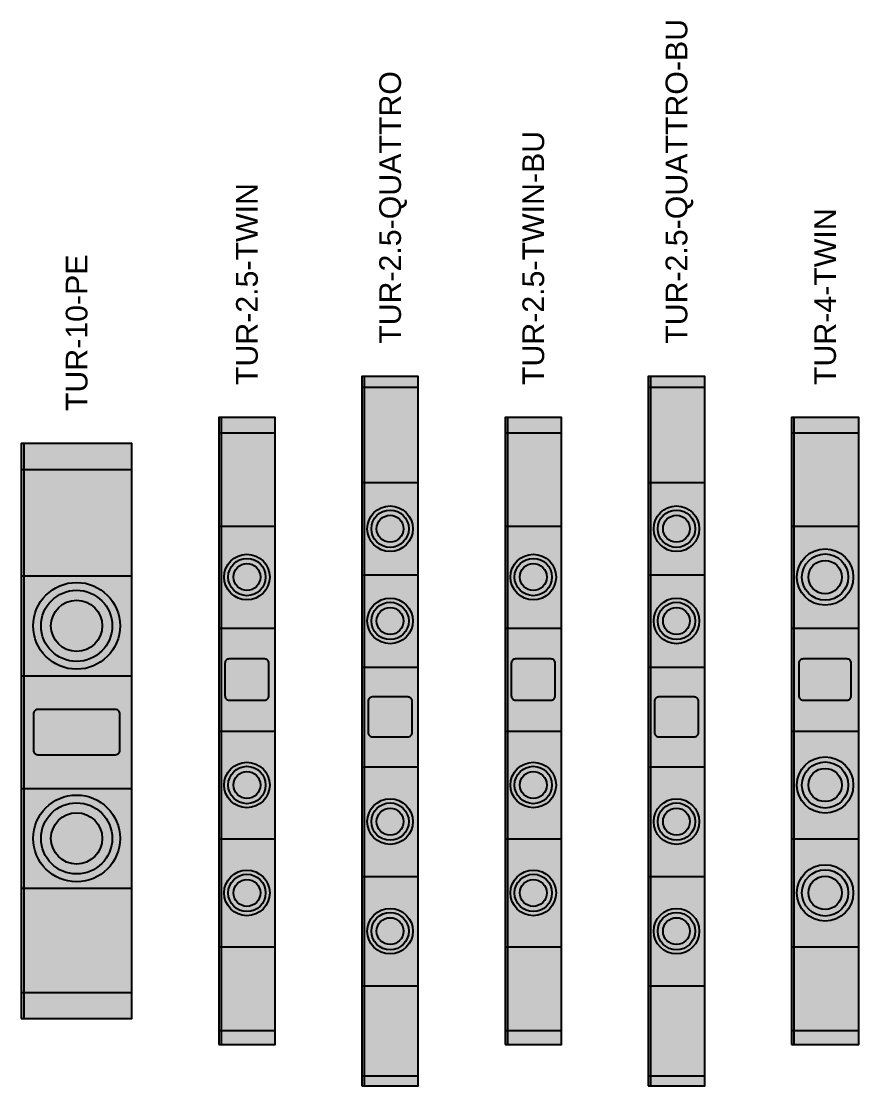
# Model space of a CAD drawing. Header units: millimetres. Extents: x 0 to 1337, y -50 to 71.
# Drawn here: x 167.2 to 244.4, y -32.7 to 65.4 of the extents above; entities that cross this region are included whole.
import ezdxf
from ezdxf.enums import TextEntityAlignment as Align

# ---------------------------------------------------------------- set-up
doc = ezdxf.new("R2010")
doc.units = ezdxf.units.MM
doc.styles.add('TUR_Arial', font='arial.ttf')

# ---------------------------------------------------------------- blocks, each defined once
blk = doc.blocks.new('TUR-10-PE')
at = {"true_color": 0x356e4c}
for points in [[(0, 24.1), (10.2, 24.1), (10.2, 26.5), (0, 26.5)], [(0, 24.1), (10.2, 24.1), (10.2, 26.5), (0, 26.5)], [(0, -26.5), (10.2, -26.5), (10.2, -24.1), (0, -24.1)], [(0, -26.5), (10.2, -26.5), (10.2, -24.1), (0, -24.1)]]:
    blk.add_hatch(color=107, dxfattribs=at).paths.add_polyline_path(points)
at = {"true_color": 0xc4c45c}
for points in [[(0, 23.623), (10.2, 23.255), (10.2, 23.768), (0, 24.136)], [(0, 20.99), (10.2, 20.677), (10.2, 21.269), (0, 21.583)], [(0, 18.467), (10.2, 19.709), (10.2, 20.007), (0, 18.765)], [(0, 16.534), (10.2, 15.332), (10.2, 16.015), (0, 17.217)], [(0, 14.897), (10.2, 15.332), (10.2, 15.668), (0, 15.234)], [(0, 12.268), (10.2, 10.811), (10.2, 11.266), (0, 12.723)], [(0, 9.978), (10.2, 11.245), (10.2, 11.527), (0, 10.259)], [(0, 7.388), (10.2, 7.977), (10.2, 8.441), (0, 7.852)], [(0, 4.818), (10.2, 3.687), (10.2, 4.033), (0, 5.164)], [(0, 2.692), (10.2, 1.76), (10.2, 1.986), (0, 2.918)], [(0, 1.244), (10.2, 0.915), (10.2, 1.374), (0, 1.704)], [(0, -1.016), (10.2, -2.211), (10.2, -1.654), (0, -0.458)], [(0, -3.684), (10.2, -2.289), (10.2, -1.71), (0, -3.105)], [(0, -5.412), (10.2, -4.04), (10.2, -3.672), (0, -5.044)], [(0, -6.684), (10.2, -5.774), (10.2, -5.231), (0, -6.141)], [(0, -8.511), (10.2, -9.948), (10.2, -9.55), (0, -8.112)], [(0, -10.377), (10.2, -10.912), (10.2, -10.463), (0, -9.927)], [(0, -11.753), (10.2, -13.18), (10.2, -12.561), (0, -11.134)], [(0, -14.08), (10.2, -14.86), (10.2, -14.57), (0, -13.791)], [(0, -16.332), (10.2, -17.443), (10.2, -16.898), (0, -15.786)], [(0, -18.706), (10.2, -17.552), (10.2, -16.936), (0, -18.09)], [(0, -21.042), (10.2, -19.531), (10.2, -18.998), (0, -20.509)], [(0, -22.933), (10.2, -22.921), (10.2, -22.397), (0, -22.41)], [(0, -25.765), (10.2, -25.1), (10.2, -24.507), (0, -25.171)]]:
    blk.add_hatch(color=53, dxfattribs=at).paths.add_polyline_path(points)
at = {"true_color": 0x3e8159}
for points in [[(0, 14.3), (10.2, 14.3), (10.2, 24.1), (0, 24.1)], [(0, -24.1), (10.2, -24.1), (10.2, -14.5), (0, -14.5)]]:
    blk.add_hatch(color=117, dxfattribs=at).paths.add_polyline_path(points)
at = {"true_color": 0x234832}
for points in [[(1, 14.5), (9.2, 14.5, 0.414214), (9.5, 14.8), (9.5, 15, 0.414214), (9.2, 15.3), (1, 15.3, 0.414214), (0.7, 15), (0.7, 14.8, 0.414214)], [(1, -15.5), (9.2, -15.5, 0.414214), (9.5, -15.2), (9.5, -15, 0.414214), (9.2, -14.7), (1, -14.7, 0.414214), (0.7, -15), (0.7, -15.2, 0.414214)]]:
    blk.add_hatch(color=109, dxfattribs=at).paths.add_polyline_path(points)
at = {"true_color": 0x4ea270}
for points in [[(0, 5.1), (10.2, 5.1), (10.2, 14.3), (0, 14.3)], [(0, -14.5), (10.2, -14.5), (10.2, -5.3), (0, -5.3)]]:
    blk.add_hatch(color=115, dxfattribs=at).paths.add_polyline_path(points)
at = {"true_color": 0x20442f}
h = blk.add_hatch(color=109, dxfattribs=at)
edge = h.paths.add_edge_path()
edge.add_arc((5.1, 9.7), 4, 0, 360)
at = {"true_color": 0xc4c6ca}
h = blk.add_hatch(color=9, dxfattribs=at)
edge = h.paths.add_edge_path()
edge.add_arc((5.1, 9.7), 3.28, 0, 360)
at = {"true_color": 0x5c5e62}
for points in [[(4.575, 7.951), (5.625, 7.951), (5.625, 11.449), (4.575, 11.449)], [(2.279, 9.175), (7.921, 9.175), (7.921, 10.225), (2.279, 10.225)], [(4.575, -11.649), (5.625, -11.649), (5.625, -8.151), (4.575, -8.151)], [(2.279, -10.425), (7.921, -10.425), (7.921, -9.375), (2.279, -9.375)]]:
    blk.add_hatch(color=251, dxfattribs=at).paths.add_polyline_path(points)
at = {"true_color": 0x448e62}
blk.add_hatch(color=105, dxfattribs=at).paths.add_polyline_path([(0, -5.3), (10.2, -5.3), (10.2, 5.1), (0, 5.1)])
at = {"true_color": 0x343437}
for points in [[(2.55, 2.536), (7.65, 2.536), (7.65, 4.2), (2.55, 4.2)], [(2.55, -4.4), (7.65, -4.4), (7.65, -2.736), (2.55, -2.736)]]:
    blk.add_hatch(color=250, dxfattribs=at).paths.add_polyline_path(points)
at = {"true_color": 0x61ca8c}
blk.add_hatch(color=103, dxfattribs=at).paths.add_polyline_path([(1.522, -2.18), (8.678, -2.18, 0.414214), (9.078, -1.78), (9.078, 1.58, 0.414214), (8.678, 1.98), (1.522, 1.98, 0.414214), (1.122, 1.58), (1.122, -1.78, 0.414214)])
at = {"true_color": 0x20442f}
h = blk.add_hatch(color=109, dxfattribs=at)
edge = h.paths.add_edge_path()
edge.add_arc((5.1, -9.9), 4, 0, 360)
at = {"true_color": 0xc4c6ca}
h = blk.add_hatch(color=9, dxfattribs=at)
edge = h.paths.add_edge_path()
edge.add_arc((5.1, -9.9), 3.28, 0, 360)
at = {"color": 103, "true_color": 0x57b57d}
blk.add_line((0.25, -26.5), (0.25, 26.5), dxfattribs=at)
at = {"color": 129, "true_color": 0x2e6143}
for p, q in [((0, 24.1), (10.2, 24.1)), ((0, 14.3), (10.2, 14.3)), ((0, 5.1), (10.2, 5.1)), ((0, -5.3), (10.2, -5.3)), ((0, -14.5), (10.2, -14.5)), ((0, -24.1), (10.2, -24.1))]:
    blk.add_line(p, q, dxfattribs=at)
blk.add_lwpolyline([(0, -26.5), (10.2, -26.5), (10.2, 26.5), (0, 26.5)], close=True)
blk.add_lwpolyline([(1.522, -2.18), (8.678, -2.18, 0.414214), (9.078, -1.78), (9.078, 1.58, 0.414214), (8.678, 1.98), (1.522, 1.98, 0.414214), (1.122, 1.58), (1.122, -1.78, 0.414214)], format="xyb", close=True, dxfattribs=at)
at = {"color": 119, "true_color": 0x2a593d}
for centre in [(5.1, 9.7), (5.1, -9.9)]:
    blk.add_circle(centre, 4, dxfattribs=at)
at = {"color": 8, "true_color": 0x797a7d}
for centre in [(5.1, 9.7), (5.1, -9.9)]:
    blk.add_circle(centre, 3.28, dxfattribs=at)
at = {"color": 253, "true_color": 0xa0a2a5}
for centre in [(5.1, 9.7), (5.1, -9.9)]:
    blk.add_circle(centre, 2.362, dxfattribs=at)
blk = doc.blocks.new('TUR-2.5-TWIN')
at = {"true_color": 0x676663}
for points in [[(0, 27.5), (5.2, 27.5), (5.2, 28.9), (0, 28.9)], [(0, -28.9), (5.2, -28.9), (5.2, -27.6), (0, -27.6)]]:
    blk.add_hatch(color=251, dxfattribs=at).paths.add_polyline_path(points)
at = {"true_color": 0x797874}
for points in [[(0, 18.9), (5.2, 18.9), (5.2, 27.5), (0, 27.5)], [(0, -27.6), (5.2, -27.6), (5.2, -19.9), (0, -19.9)]]:
    blk.add_hatch(color=8, dxfattribs=at).paths.add_polyline_path(points)
at = {"true_color": 0x444341}
for points in [[(1, 19.1), (4.2, 19.1, 0.414214), (4.5, 19.4), (4.5, 19.6, 0.414214), (4.2, 19.9), (1, 19.9, 0.414214), (0.7, 19.6), (0.7, 19.4, 0.414214)], [(1, -20.9), (4.2, -20.9, 0.414214), (4.5, -20.6), (4.5, -20.4, 0.414214), (4.2, -20.1), (1, -20.1, 0.414214), (0.7, -20.4), (0.7, -20.6, 0.414214)]]:
    blk.add_hatch(color=250, dxfattribs=at).paths.add_polyline_path(points)
at = {"true_color": 0x989692}
for points in [[(0, 9.5), (5.2, 9.5), (5.2, 18.9), (0, 18.9)], [(0, -19.9), (5.2, -19.9), (5.2, 0), (0, 0)]]:
    blk.add_hatch(color=252, dxfattribs=at).paths.add_polyline_path(points)
at = {"true_color": 0x3f3f3d}
h = blk.add_hatch(color=250, dxfattribs=at)
edge = h.paths.add_edge_path()
edge.add_arc((2.6, 14.2), 2.1, 0, 360)
at = {"true_color": 0xc4c6ca}
h = blk.add_hatch(color=9, dxfattribs=at)
edge = h.paths.add_edge_path()
edge.add_arc((2.6, 14.2), 1.722, 0, 360)
at = {"true_color": 0x5c5e62}
for points in [[(2.324, 13.282), (2.876, 13.282), (2.876, 15.118), (2.324, 15.118)], [(1.119, 13.924), (4.081, 13.924), (4.081, 14.476), (1.119, 14.476)], [(1.119, -5.251), (4.081, -5.251), (4.081, -4.699), (1.119, -4.699)], [(2.324, -5.893), (2.876, -5.893), (2.876, -4.057), (2.324, -4.057)], [(1.119, -15.201), (4.081, -15.201), (4.081, -14.649), (1.119, -14.649)], [(2.324, -15.843), (2.876, -15.843), (2.876, -14.007), (2.324, -14.007)]]:
    blk.add_hatch(color=251, dxfattribs=at).paths.add_polyline_path(points)
at = {"true_color": 0x858480}
blk.add_hatch(color=252, dxfattribs=at).paths.add_polyline_path([(0, 0), (5.2, 0), (5.2, 9.5), (0, 9.5)])
at = {"true_color": 0x343437}
for points in [[(1.3, 7.08), (3.9, 7.08), (3.9, 8.6), (1.3, 8.6)], [(1.3, 0.9), (3.9, 0.9), (3.9, 2.42), (1.3, 2.42)]]:
    blk.add_hatch(color=250, dxfattribs=at).paths.add_polyline_path(points)
at = {"true_color": 0xa4a29d}
blk.add_hatch(color=253, dxfattribs=at).paths.add_polyline_path([(0.972, 2.85), (4.228, 2.85, 0.414214), (4.628, 3.25), (4.628, 6.25, 0.414214), (4.228, 6.65), (0.972, 6.65, 0.414214), (0.572, 6.25), (0.572, 3.25, 0.414214)])
at = {"true_color": 0x3f3f3d}
h = blk.add_hatch(color=250, dxfattribs=at)
edge = h.paths.add_edge_path()
edge.add_arc((2.6, -4.975), 2.1, 0, 360)
at = {"true_color": 0xc4c6ca}
h = blk.add_hatch(color=9, dxfattribs=at)
edge = h.paths.add_edge_path()
edge.add_arc((2.6, -4.975), 1.722, 0, 360)
at = {"true_color": 0x3f3f3d}
h = blk.add_hatch(color=250, dxfattribs=at)
edge = h.paths.add_edge_path()
edge.add_arc((2.6, -14.925), 2.1, 0, 360)
at = {"true_color": 0xc4c6ca}
h = blk.add_hatch(color=9, dxfattribs=at)
edge = h.paths.add_edge_path()
edge.add_arc((2.6, -14.925), 1.722, 0, 360)
at = {"color": 253, "true_color": 0xaaa8a3}
blk.add_line((0.25, -28.9), (0.25, 28.9), dxfattribs=at)
at = {"color": 251, "true_color": 0x5b5a57}
for p, q in [((0, 27.5), (5.2, 27.5)), ((0, 18.9), (5.2, 18.9)), ((0, 9.5), (5.2, 9.5)), ((0, 0), (5.2, 0)), ((0, -9.95), (5.2, -9.95)), ((0, -19.9), (5.2, -19.9)), ((0, -27.6), (5.2, -27.6))]:
    blk.add_line(p, q, dxfattribs=at)
blk.add_lwpolyline([(0, -28.9), (5.2, -28.9), (5.2, 28.9), (0, 28.9)], close=True)
blk.add_lwpolyline([(0.972, 2.85), (4.228, 2.85, 0.414214), (4.628, 3.25), (4.628, 6.25, 0.414214), (4.228, 6.65), (0.972, 6.65, 0.414214), (0.572, 6.25), (0.572, 3.25, 0.414214)], format="xyb", close=True, dxfattribs=at)
at = {"color": 251, "true_color": 0x535250}
for centre in [(2.6, 14.2), (2.6, -4.975), (2.6, -14.925)]:
    blk.add_circle(centre, 2.1, dxfattribs=at)
at = {"color": 8, "true_color": 0x797a7d}
for centre in [(2.6, 14.2), (2.6, -4.975), (2.6, -14.925)]:
    blk.add_circle(centre, 1.722, dxfattribs=at)
at = {"color": 253, "true_color": 0xa0a2a5}
for centre in [(2.6, 14.2), (2.6, -4.975), (2.6, -14.925)]:
    blk.add_circle(centre, 1.24, dxfattribs=at)
blk = doc.blocks.new('TUR-2.5-QUATTRO')
at = {"true_color": 0x676663}
for points in [[(0, 31.7), (5.2, 31.7), (5.2, 32.7), (0, 32.7)], [(0, -32.7), (5.2, -32.7), (5.2, -31.8), (0, -31.8)]]:
    blk.add_hatch(color=251, dxfattribs=at).paths.add_polyline_path(points)
at = {"true_color": 0x797874}
for points in [[(0, 22.9), (5.2, 22.9), (5.2, 31.7), (0, 31.7)], [(0, -31.8), (5.2, -31.8), (5.2, -23.5), (0, -23.5)]]:
    blk.add_hatch(color=8, dxfattribs=at).paths.add_polyline_path(points)
at = {"true_color": 0x444341}
for points in [[(1, 23.1), (4.2, 23.1, 0.414214), (4.5, 23.4), (4.5, 23.6, 0.414214), (4.2, 23.9), (1, 23.9, 0.414214), (0.7, 23.6), (0.7, 23.4, 0.414214)], [(1, -24.5), (4.2, -24.5, 0.414214), (4.5, -24.2), (4.5, -24, 0.414214), (4.2, -23.7), (1, -23.7, 0.414214), (0.7, -24), (0.7, -24.2, 0.414214)]]:
    blk.add_hatch(color=250, dxfattribs=at).paths.add_polyline_path(points)
at = {"true_color": 0x989692}
for points in [[(0, 5.9), (5.2, 5.9), (5.2, 22.9), (0, 22.9)], [(0, -23.5), (5.2, -23.5), (5.2, -3.3), (0, -3.3)]]:
    blk.add_hatch(color=252, dxfattribs=at).paths.add_polyline_path(points)
at = {"true_color": 0x3f3f3d}
h = blk.add_hatch(color=250, dxfattribs=at)
edge = h.paths.add_edge_path()
edge.add_arc((2.6, 18.65), 2.1, 0, 360)
at = {"true_color": 0xc4c6ca}
h = blk.add_hatch(color=9, dxfattribs=at)
edge = h.paths.add_edge_path()
edge.add_arc((2.6, 18.65), 1.722, 0, 360)
at = {"true_color": 0x5c5e62}
for points in [[(1.119, 18.374), (4.081, 18.374), (4.081, 18.926), (1.119, 18.926)], [(2.324, 17.732), (2.876, 17.732), (2.876, 19.568), (2.324, 19.568)], [(2.324, 9.232), (2.876, 9.232), (2.876, 11.068), (2.324, 11.068)], [(1.119, 9.874), (4.081, 9.874), (4.081, 10.426), (1.119, 10.426)], [(2.324, -9.268), (2.876, -9.268), (2.876, -7.432), (2.324, -7.432)], [(1.119, -8.626), (4.081, -8.626), (4.081, -8.074), (1.119, -8.074)], [(2.324, -19.368), (2.876, -19.368), (2.876, -17.532), (2.324, -17.532)], [(1.119, -18.726), (4.081, -18.726), (4.081, -18.174), (1.119, -18.174)]]:
    blk.add_hatch(color=251, dxfattribs=at).paths.add_polyline_path(points)
at = {"true_color": 0x3f3f3d}
h = blk.add_hatch(color=250, dxfattribs=at)
edge = h.paths.add_edge_path()
edge.add_arc((2.6, 10.15), 2.1, 0, 360)
at = {"true_color": 0xc4c6ca}
h = blk.add_hatch(color=9, dxfattribs=at)
edge = h.paths.add_edge_path()
edge.add_arc((2.6, 10.15), 1.722, 0, 360)
at = {"true_color": 0x858480}
blk.add_hatch(color=252, dxfattribs=at).paths.add_polyline_path([(0, -3.3), (5.2, -3.3), (5.2, 5.9), (0, 5.9)])
at = {"true_color": 0x343437}
for points in [[(1.3, 3.528), (3.9, 3.528), (3.9, 5), (1.3, 5)], [(1.3, -2.4), (3.9, -2.4), (3.9, -0.928), (1.3, -0.928)]]:
    blk.add_hatch(color=250, dxfattribs=at).paths.add_polyline_path(points)
at = {"true_color": 0xa4a29d}
blk.add_hatch(color=253, dxfattribs=at).paths.add_polyline_path([(0.972, -0.54), (4.228, -0.54, 0.414214), (4.628, -0.14), (4.628, 2.74, 0.414214), (4.228, 3.14), (0.972, 3.14, 0.414214), (0.572, 2.74), (0.572, -0.14, 0.414214)])
at = {"true_color": 0x3f3f3d}
h = blk.add_hatch(color=250, dxfattribs=at)
edge = h.paths.add_edge_path()
edge.add_arc((2.6, -8.35), 2.1, 0, 360)
at = {"true_color": 0xc4c6ca}
h = blk.add_hatch(color=9, dxfattribs=at)
edge = h.paths.add_edge_path()
edge.add_arc((2.6, -8.35), 1.722, 0, 360)
at = {"true_color": 0x3f3f3d}
h = blk.add_hatch(color=250, dxfattribs=at)
edge = h.paths.add_edge_path()
edge.add_arc((2.6, -18.45), 2.1, 0, 360)
at = {"true_color": 0xc4c6ca}
h = blk.add_hatch(color=9, dxfattribs=at)
edge = h.paths.add_edge_path()
edge.add_arc((2.6, -18.45), 1.722, 0, 360)
at = {"color": 253, "true_color": 0xaaa8a3}
blk.add_line((0.25, -32.7), (0.25, 32.7), dxfattribs=at)
at = {"color": 251, "true_color": 0x5b5a57}
for p, q in [((0, 31.7), (5.2, 31.7)), ((0, 22.9), (5.2, 22.9)), ((0, 14.4), (5.2, 14.4)), ((0, 5.9), (5.2, 5.9)), ((0, -3.3), (5.2, -3.3)), ((0, -13.4), (5.2, -13.4)), ((0, -23.5), (5.2, -23.5)), ((0, -31.8), (5.2, -31.8))]:
    blk.add_line(p, q, dxfattribs=at)
blk.add_lwpolyline([(0, -32.7), (5.2, -32.7), (5.2, 32.7), (0, 32.7)], close=True)
blk.add_lwpolyline([(0.972, -0.54), (4.228, -0.54, 0.414214), (4.628, -0.14), (4.628, 2.74, 0.414214), (4.228, 3.14), (0.972, 3.14, 0.414214), (0.572, 2.74), (0.572, -0.14, 0.414214)], format="xyb", close=True, dxfattribs=at)
at = {"color": 251, "true_color": 0x535250}
for centre in [(2.6, 18.65), (2.6, 10.15), (2.6, -8.35), (2.6, -18.45)]:
    blk.add_circle(centre, 2.1, dxfattribs=at)
at = {"color": 8, "true_color": 0x797a7d}
for centre in [(2.6, 18.65), (2.6, 10.15), (2.6, -8.35), (2.6, -18.45)]:
    blk.add_circle(centre, 1.722, dxfattribs=at)
at = {"color": 253, "true_color": 0xa0a2a5}
for centre in [(2.6, 18.65), (2.6, 10.15), (2.6, -8.35), (2.6, -18.45)]:
    blk.add_circle(centre, 1.24, dxfattribs=at)
blk = doc.blocks.new('TUR-2.5-TWIN-BU')
at = {"true_color": 0x1b4c7a}
for points in [[(0, 27.5), (5.2, 27.5), (5.2, 28.9), (0, 28.9)], [(0, -28.9), (5.2, -28.9), (5.2, -27.6), (0, -27.6)]]:
    blk.add_hatch(color=156, dxfattribs=at).paths.add_polyline_path(points)
at = {"true_color": 0x205990}
for points in [[(0, 18.9), (5.2, 18.9), (5.2, 27.5), (0, 27.5)], [(0, -27.6), (5.2, -27.6), (5.2, -19.9), (0, -19.9)]]:
    blk.add_hatch(color=154, dxfattribs=at).paths.add_polyline_path(points)
at = {"true_color": 0x123251}
for points in [[(1, 19.1), (4.2, 19.1, 0.414214), (4.5, 19.4), (4.5, 19.6, 0.414214), (4.2, 19.9), (1, 19.9, 0.414214), (0.7, 19.6), (0.7, 19.4, 0.414214)], [(1, -20.9), (4.2, -20.9, 0.414214), (4.5, -20.6), (4.5, -20.4, 0.414214), (4.2, -20.1), (1, -20.1, 0.414214), (0.7, -20.4), (0.7, -20.6, 0.414214)]]:
    blk.add_hatch(color=148, dxfattribs=at).paths.add_polyline_path(points)
at = {"true_color": 0x2870b4}
for points in [[(0, 9.5), (5.2, 9.5), (5.2, 18.9), (0, 18.9)], [(0, -19.9), (5.2, -19.9), (5.2, 0), (0, 0)]]:
    blk.add_hatch(color=155, dxfattribs=at).paths.add_polyline_path(points)
at = {"true_color": 0x102f4b}
h = blk.add_hatch(color=158, dxfattribs=at)
edge = h.paths.add_edge_path()
edge.add_arc((2.6, 14.2), 2.1, 0, 360)
at = {"true_color": 0xc4c6ca}
h = blk.add_hatch(color=9, dxfattribs=at)
edge = h.paths.add_edge_path()
edge.add_arc((2.6, 14.2), 1.722, 0, 360)
at = {"true_color": 0x5c5e62}
for points in [[(2.324, 13.282), (2.876, 13.282), (2.876, 15.118), (2.324, 15.118)], [(1.119, 13.924), (4.081, 13.924), (4.081, 14.476), (1.119, 14.476)], [(1.119, -5.251), (4.081, -5.251), (4.081, -4.699), (1.119, -4.699)], [(2.324, -5.893), (2.876, -5.893), (2.876, -4.057), (2.324, -4.057)], [(1.119, -15.201), (4.081, -15.201), (4.081, -14.649), (1.119, -14.649)], [(2.324, -15.843), (2.876, -15.843), (2.876, -14.007), (2.324, -14.007)]]:
    blk.add_hatch(color=251, dxfattribs=at).paths.add_polyline_path(points)
at = {"true_color": 0x23629e}
blk.add_hatch(color=144, dxfattribs=at).paths.add_polyline_path([(0, 0), (5.2, 0), (5.2, 9.5), (0, 9.5)])
at = {"true_color": 0x343437}
for points in [[(1.3, 7.08), (3.9, 7.08), (3.9, 8.6), (1.3, 8.6)], [(1.3, 0.9), (3.9, 0.9), (3.9, 2.42), (1.3, 2.42)]]:
    blk.add_hatch(color=250, dxfattribs=at).paths.add_polyline_path(points)
at = {"true_color": 0x2b78c2}
blk.add_hatch(color=152, dxfattribs=at).paths.add_polyline_path([(0.972, 2.85), (4.228, 2.85, 0.414214), (4.628, 3.25), (4.628, 6.25, 0.414214), (4.228, 6.65), (0.972, 6.65, 0.414214), (0.572, 6.25), (0.572, 3.25, 0.414214)])
at = {"true_color": 0x102f4b}
h = blk.add_hatch(color=158, dxfattribs=at)
edge = h.paths.add_edge_path()
edge.add_arc((2.6, -4.975), 2.1, 0, 360)
at = {"true_color": 0xc4c6ca}
h = blk.add_hatch(color=9, dxfattribs=at)
edge = h.paths.add_edge_path()
edge.add_arc((2.6, -4.975), 1.722, 0, 360)
at = {"true_color": 0x102f4b}
h = blk.add_hatch(color=158, dxfattribs=at)
edge = h.paths.add_edge_path()
edge.add_arc((2.6, -14.925), 2.1, 0, 360)
at = {"true_color": 0xc4c6ca}
h = blk.add_hatch(color=9, dxfattribs=at)
edge = h.paths.add_edge_path()
edge.add_arc((2.6, -14.925), 1.722, 0, 360)
at = {"color": 152, "true_color": 0x2c7dc9}
blk.add_line((0.25, -28.9), (0.25, 28.9), dxfattribs=at)
at = {"color": 156, "true_color": 0x18436c}
for p, q in [((0, 27.5), (5.2, 27.5)), ((0, 18.9), (5.2, 18.9)), ((0, 9.5), (5.2, 9.5)), ((0, 0), (5.2, 0)), ((0, -9.95), (5.2, -9.95)), ((0, -19.9), (5.2, -19.9)), ((0, -27.6), (5.2, -27.6))]:
    blk.add_line(p, q, dxfattribs=at)
blk.add_lwpolyline([(0, -28.9), (5.2, -28.9), (5.2, 28.9), (0, 28.9)], close=True)
blk.add_lwpolyline([(0.972, 2.85), (4.228, 2.85, 0.414214), (4.628, 3.25), (4.628, 6.25, 0.414214), (4.228, 6.65), (0.972, 6.65, 0.414214), (0.572, 6.25), (0.572, 3.25, 0.414214)], format="xyb", close=True, dxfattribs=at)
at = {"color": 159, "true_color": 0x163d63}
for centre in [(2.6, 14.2), (2.6, -4.975), (2.6, -14.925)]:
    blk.add_circle(centre, 2.1, dxfattribs=at)
at = {"color": 8, "true_color": 0x797a7d}
for centre in [(2.6, 14.2), (2.6, -4.975), (2.6, -14.925)]:
    blk.add_circle(centre, 1.722, dxfattribs=at)
at = {"color": 253, "true_color": 0xa0a2a5}
for centre in [(2.6, 14.2), (2.6, -4.975), (2.6, -14.925)]:
    blk.add_circle(centre, 1.24, dxfattribs=at)
blk = doc.blocks.new('TUR-2.5-QUATTRO-BU')
at = {"true_color": 0x1b4c7a}
for points in [[(0, 31.7), (5.2, 31.7), (5.2, 32.7), (0, 32.7)], [(0, -32.7), (5.2, -32.7), (5.2, -31.8), (0, -31.8)]]:
    blk.add_hatch(color=156, dxfattribs=at).paths.add_polyline_path(points)
at = {"true_color": 0x205990}
for points in [[(0, 22.9), (5.2, 22.9), (5.2, 31.7), (0, 31.7)], [(0, -31.8), (5.2, -31.8), (5.2, -23.5), (0, -23.5)]]:
    blk.add_hatch(color=154, dxfattribs=at).paths.add_polyline_path(points)
at = {"true_color": 0x123251}
for points in [[(1, 23.1), (4.2, 23.1, 0.414214), (4.5, 23.4), (4.5, 23.6, 0.414214), (4.2, 23.9), (1, 23.9, 0.414214), (0.7, 23.6), (0.7, 23.4, 0.414214)], [(1, -24.5), (4.2, -24.5, 0.414214), (4.5, -24.2), (4.5, -24, 0.414214), (4.2, -23.7), (1, -23.7, 0.414214), (0.7, -24), (0.7, -24.2, 0.414214)]]:
    blk.add_hatch(color=148, dxfattribs=at).paths.add_polyline_path(points)
at = {"true_color": 0x2870b4}
for points in [[(0, 5.9), (5.2, 5.9), (5.2, 22.9), (0, 22.9)], [(0, -23.5), (5.2, -23.5), (5.2, -3.3), (0, -3.3)]]:
    blk.add_hatch(color=155, dxfattribs=at).paths.add_polyline_path(points)
at = {"true_color": 0x102f4b}
h = blk.add_hatch(color=158, dxfattribs=at)
edge = h.paths.add_edge_path()
edge.add_arc((2.6, 18.65), 2.1, 0, 360)
at = {"true_color": 0xc4c6ca}
h = blk.add_hatch(color=9, dxfattribs=at)
edge = h.paths.add_edge_path()
edge.add_arc((2.6, 18.65), 1.722, 0, 360)
at = {"true_color": 0x5c5e62}
for points in [[(1.119, 18.374), (4.081, 18.374), (4.081, 18.926), (1.119, 18.926)], [(2.324, 17.732), (2.876, 17.732), (2.876, 19.568), (2.324, 19.568)], [(2.324, 9.232), (2.876, 9.232), (2.876, 11.068), (2.324, 11.068)], [(1.119, 9.874), (4.081, 9.874), (4.081, 10.426), (1.119, 10.426)], [(2.324, -9.268), (2.876, -9.268), (2.876, -7.432), (2.324, -7.432)], [(1.119, -8.626), (4.081, -8.626), (4.081, -8.074), (1.119, -8.074)], [(2.324, -19.368), (2.876, -19.368), (2.876, -17.532), (2.324, -17.532)], [(1.119, -18.726), (4.081, -18.726), (4.081, -18.174), (1.119, -18.174)]]:
    blk.add_hatch(color=251, dxfattribs=at).paths.add_polyline_path(points)
at = {"true_color": 0x102f4b}
h = blk.add_hatch(color=158, dxfattribs=at)
edge = h.paths.add_edge_path()
edge.add_arc((2.6, 10.15), 2.1, 0, 360)
at = {"true_color": 0xc4c6ca}
h = blk.add_hatch(color=9, dxfattribs=at)
edge = h.paths.add_edge_path()
edge.add_arc((2.6, 10.15), 1.722, 0, 360)
at = {"true_color": 0x23629e}
blk.add_hatch(color=144, dxfattribs=at).paths.add_polyline_path([(0, -3.3), (5.2, -3.3), (5.2, 5.9), (0, 5.9)])
at = {"true_color": 0x343437}
for points in [[(1.3, 3.528), (3.9, 3.528), (3.9, 5), (1.3, 5)], [(1.3, -2.4), (3.9, -2.4), (3.9, -0.928), (1.3, -0.928)]]:
    blk.add_hatch(color=250, dxfattribs=at).paths.add_polyline_path(points)
at = {"true_color": 0x2b78c2}
blk.add_hatch(color=152, dxfattribs=at).paths.add_polyline_path([(0.972, -0.54), (4.228, -0.54, 0.414214), (4.628, -0.14), (4.628, 2.74, 0.414214), (4.228, 3.14), (0.972, 3.14, 0.414214), (0.572, 2.74), (0.572, -0.14, 0.414214)])
at = {"true_color": 0x102f4b}
h = blk.add_hatch(color=158, dxfattribs=at)
edge = h.paths.add_edge_path()
edge.add_arc((2.6, -8.35), 2.1, 0, 360)
at = {"true_color": 0xc4c6ca}
h = blk.add_hatch(color=9, dxfattribs=at)
edge = h.paths.add_edge_path()
edge.add_arc((2.6, -8.35), 1.722, 0, 360)
at = {"true_color": 0x102f4b}
h = blk.add_hatch(color=158, dxfattribs=at)
edge = h.paths.add_edge_path()
edge.add_arc((2.6, -18.45), 2.1, 0, 360)
at = {"true_color": 0xc4c6ca}
h = blk.add_hatch(color=9, dxfattribs=at)
edge = h.paths.add_edge_path()
edge.add_arc((2.6, -18.45), 1.722, 0, 360)
at = {"color": 152, "true_color": 0x2c7dc9}
blk.add_line((0.25, -32.7), (0.25, 32.7), dxfattribs=at)
at = {"color": 156, "true_color": 0x18436c}
for p, q in [((0, 31.7), (5.2, 31.7)), ((0, 22.9), (5.2, 22.9)), ((0, 14.4), (5.2, 14.4)), ((0, 5.9), (5.2, 5.9)), ((0, -3.3), (5.2, -3.3)), ((0, -13.4), (5.2, -13.4)), ((0, -23.5), (5.2, -23.5)), ((0, -31.8), (5.2, -31.8))]:
    blk.add_line(p, q, dxfattribs=at)
blk.add_lwpolyline([(0, -32.7), (5.2, -32.7), (5.2, 32.7), (0, 32.7)], close=True)
blk.add_lwpolyline([(0.972, -0.54), (4.228, -0.54, 0.414214), (4.628, -0.14), (4.628, 2.74, 0.414214), (4.228, 3.14), (0.972, 3.14, 0.414214), (0.572, 2.74), (0.572, -0.14, 0.414214)], format="xyb", close=True, dxfattribs=at)
at = {"color": 159, "true_color": 0x163d63}
for centre in [(2.6, 18.65), (2.6, 10.15), (2.6, -8.35), (2.6, -18.45)]:
    blk.add_circle(centre, 2.1, dxfattribs=at)
at = {"color": 8, "true_color": 0x797a7d}
for centre in [(2.6, 18.65), (2.6, 10.15), (2.6, -8.35), (2.6, -18.45)]:
    blk.add_circle(centre, 1.722, dxfattribs=at)
at = {"color": 253, "true_color": 0xa0a2a5}
for centre in [(2.6, 18.65), (2.6, 10.15), (2.6, -8.35), (2.6, -18.45)]:
    blk.add_circle(centre, 1.24, dxfattribs=at)
blk = doc.blocks.new('TUR-4-TWIN')
at = {"true_color": 0x676663}
for points in [[(0, 27.5), (6.2, 27.5), (6.2, 28.9), (0, 28.9)], [(0, -28.9), (6.2, -28.9), (6.2, -27.6), (0, -27.6)]]:
    blk.add_hatch(color=251, dxfattribs=at).paths.add_polyline_path(points)
at = {"true_color": 0x797874}
for points in [[(0, 18.9), (6.2, 18.9), (6.2, 27.5), (0, 27.5)], [(0, -27.6), (6.2, -27.6), (6.2, -19.9), (0, -19.9)]]:
    blk.add_hatch(color=8, dxfattribs=at).paths.add_polyline_path(points)
at = {"true_color": 0x444341}
for points in [[(1, 19.1), (5.2, 19.1, 0.414214), (5.5, 19.4), (5.5, 19.6, 0.414214), (5.2, 19.9), (1, 19.9, 0.414214), (0.7, 19.6), (0.7, 19.4, 0.414214)], [(1, -20.9), (5.2, -20.9, 0.414214), (5.5, -20.6), (5.5, -20.4, 0.414214), (5.2, -20.1), (1, -20.1, 0.414214), (0.7, -20.4), (0.7, -20.6, 0.414214)]]:
    blk.add_hatch(color=250, dxfattribs=at).paths.add_polyline_path(points)
at = {"true_color": 0x989692}
for points in [[(0, 9.5), (6.2, 9.5), (6.2, 18.9), (0, 18.9)], [(0, -19.9), (6.2, -19.9), (6.2, 0), (0, 0)]]:
    blk.add_hatch(color=252, dxfattribs=at).paths.add_polyline_path(points)
at = {"true_color": 0x3f3f3d}
h = blk.add_hatch(color=250, dxfattribs=at)
edge = h.paths.add_edge_path()
edge.add_arc((3.1, 14.2), 2.6, 0, 360)
at = {"true_color": 0xc4c6ca}
h = blk.add_hatch(color=9, dxfattribs=at)
edge = h.paths.add_edge_path()
edge.add_arc((3.1, 14.2), 2.132, 0, 360)
at = {"true_color": 0x5c5e62}
for points in [[(2.759, 13.063), (3.441, 13.063), (3.441, 15.337), (2.759, 15.337)], [(1.266, 13.859), (4.934, 13.859), (4.934, 14.541), (1.266, 14.541)], [(2.759, -6.112), (3.441, -6.112), (3.441, -3.838), (2.759, -3.838)], [(1.266, -5.316), (4.934, -5.316), (4.934, -4.634), (1.266, -4.634)], [(1.266, -15.266), (4.934, -15.266), (4.934, -14.584), (1.266, -14.584)], [(2.759, -16.062), (3.441, -16.062), (3.441, -13.788), (2.759, -13.788)]]:
    blk.add_hatch(color=251, dxfattribs=at).paths.add_polyline_path(points)
at = {"true_color": 0x858480}
blk.add_hatch(color=252, dxfattribs=at).paths.add_polyline_path([(0, 0), (6.2, 0), (6.2, 9.5), (0, 9.5)])
at = {"true_color": 0x343437}
for points in [[(1.55, 7.08), (4.65, 7.08), (4.65, 8.6), (1.55, 8.6)], [(1.55, 0.9), (4.65, 0.9), (4.65, 2.42), (1.55, 2.42)]]:
    blk.add_hatch(color=250, dxfattribs=at).paths.add_polyline_path(points)
at = {"true_color": 0xa4a29d}
blk.add_hatch(color=253, dxfattribs=at).paths.add_polyline_path([(1.082, 2.85), (5.118, 2.85, 0.414214), (5.518, 3.25), (5.518, 6.25, 0.414214), (5.118, 6.65), (1.082, 6.65, 0.414214), (0.682, 6.25), (0.682, 3.25, 0.414214)])
at = {"true_color": 0x3f3f3d}
h = blk.add_hatch(color=250, dxfattribs=at)
edge = h.paths.add_edge_path()
edge.add_arc((3.1, -4.975), 2.6, 0, 360)
at = {"true_color": 0xc4c6ca}
h = blk.add_hatch(color=9, dxfattribs=at)
edge = h.paths.add_edge_path()
edge.add_arc((3.1, -4.975), 2.132, 0, 360)
at = {"true_color": 0x3f3f3d}
h = blk.add_hatch(color=250, dxfattribs=at)
edge = h.paths.add_edge_path()
edge.add_arc((3.1, -14.925), 2.6, 0, 360)
at = {"true_color": 0xc4c6ca}
h = blk.add_hatch(color=9, dxfattribs=at)
edge = h.paths.add_edge_path()
edge.add_arc((3.1, -14.925), 2.132, 0, 360)
at = {"color": 253, "true_color": 0xaaa8a3}
blk.add_line((0.25, -28.9), (0.25, 28.9), dxfattribs=at)
at = {"color": 251, "true_color": 0x5b5a57}
for p, q in [((0, 27.5), (6.2, 27.5)), ((0, 18.9), (6.2, 18.9)), ((0, 9.5), (6.2, 9.5)), ((0, 0), (6.2, 0)), ((0, -9.95), (6.2, -9.95)), ((0, -19.9), (6.2, -19.9)), ((0, -27.6), (6.2, -27.6))]:
    blk.add_line(p, q, dxfattribs=at)
blk.add_lwpolyline([(0, -28.9), (6.2, -28.9), (6.2, 28.9), (0, 28.9)], close=True)
blk.add_lwpolyline([(1.082, 2.85), (5.118, 2.85, 0.414214), (5.518, 3.25), (5.518, 6.25, 0.414214), (5.118, 6.65), (1.082, 6.65, 0.414214), (0.682, 6.25), (0.682, 3.25, 0.414214)], format="xyb", close=True, dxfattribs=at)
at = {"color": 251, "true_color": 0x535250}
for centre in [(3.1, 14.2), (3.1, -4.975), (3.1, -14.925)]:
    blk.add_circle(centre, 2.6, dxfattribs=at)
at = {"color": 8, "true_color": 0x797a7d}
for centre in [(3.1, 14.2), (3.1, -4.975), (3.1, -14.925)]:
    blk.add_circle(centre, 2.132, dxfattribs=at)
at = {"color": 253, "true_color": 0xa0a2a5}
for centre in [(3.1, 14.2), (3.1, -4.975), (3.1, -14.925)]:
    blk.add_circle(centre, 1.535, dxfattribs=at)

msp = doc.modelspace()

# ---------------------------------------------------------------- block references
for name, p in [('TUR-2.5-QUATTRO', (198.6, 0)), ('TUR-2.5-QUATTRO-BU', (225, 0)), ('TUR-2.5-TWIN', (185.4, 0)), ('TUR-2.5-TWIN-BU', (211.8, 0)), ('TUR-4-TWIN', (238.2, 0)), ('TUR-10-PE', (167.2, 0))]:
    msp.add_blockref(name, p)

# ---------------------------------------------------------------- texts
at = {"style": 'TUR_Arial'}
for s, p in [('TUR-2.5-QUATTRO-BU', (227.6, 35.7)), ('TUR-2.5-QUATTRO', (201.2, 35.7)), ('TUR-2.5-TWIN-BU', (214.4, 31.9)), ('TUR-2.5-TWIN', (188, 31.9)), ('TUR-4-TWIN', (241.3, 31.9)), ('TUR-10-PE', (172.3, 29.5))]:
    msp.add_text(s, height=2, rotation=90, dxfattribs=at).set_placement(p, align=Align.MIDDLE_LEFT)

doc.saveas('drawing.dxf')
